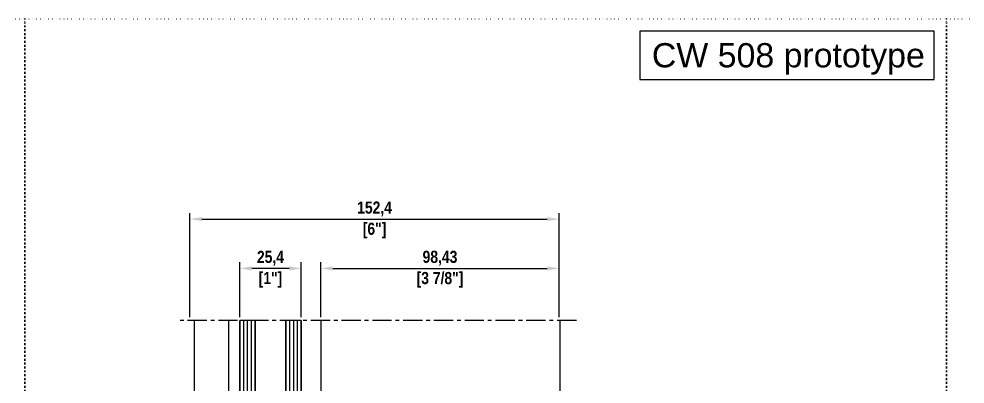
# Model space of a CAD drawing. Header units: millimetres. Extents: x -17234 to -8874, y -2869 to 1211.
# Drawn here: x -12676.8 to -12286.6, y -470 to -319.2 of the extents above; entities that cross this region are included whole.
import ezdxf
from ezdxf.enums import TextEntityAlignment as Align

# ---------------------------------------------------------------- set-up
doc = ezdxf.new("R2010")
doc.units = ezdxf.units.MM
doc.linetypes.add('ACAD_ISO07W100', pattern=[3, 0, -3])
doc.linetypes.add('CENTER', pattern=[50.8, 31.75, -6.35, 6.35, -6.35])
doc.layers.get('Defpoints').update_dxf_attribs({"linetype": 'ACAD_ISO07W100', "true_color": 0x105689})
for name, color, linetype in [('Centerline', 6, 'CENTER'), ('Dim', 5, 'Continuous'), ('Glass', 4, 'Continuous'), ('Profile View', 9, 'Continuous'), ('Text', 2, 'Continuous')]:
    doc.layers.add(name, color=color, linetype=linetype)
doc.styles.get("Standard").update_dxf_attribs({"font": 'arial.ttf'})
doc.styles.add('TXT', font='techb___.ttf')
doc.dimstyles.new('ISO-25$0', dxfattribs={"dimtxt": 2.5, "dimasz": 2.5, "dimexe": 1.25, "dimexo": 0.625, "dimtad": 1, "dimtxsty": 'TXT', "dimcen": 2.5, "dimclrd": 5, "dimclre": 5, "dimclrt": 2, "dimadec": 0, "dimazin": 0, "dimtfac": 1, "dimtmove": 0, "dimatfit": 3, "dimfxl": 1, "dimarcsym": 0})

# ---------------------------------------------------------------- blocks, each defined once
blk = doc.blocks.new('*D50')
at = {"layer": 'Defpoints', "color": 0, "ltscale": 0.5, "transparency": 16777216}
for p in [(-12639.54, -443.66), (-12610.33, -443.66), (-12610.33, -530.66)]:
    blk.add_point(p, dxfattribs=at)
at = {"layer": 'Dim', "color": 5, "lineweight": -2, "ltscale": 0.5, "transparency": 16777216}
for p, q in [((-12639.54, -525.66), (-12639.54, -479.79)), ((-12611.58, -530.66), (-12642.04, -530.66))]:
    blk.add_line(p, q, dxfattribs=at)
at = {"layer": 'Dim', "color": 5, "ltscale": 0.5, "transparency": 16777216}
blk.add_solid([(-12640.37, -525.66), (-12638.7, -525.66), (-12639.54, -530.66)], dxfattribs=at)
at = {"layer": 'Dim', "color": 2, "ltscale": 0.5, "transparency": 16777216, "insert": (-12643.33, -487.16), "char_height": 5, "attachment_point": 5, "rotation": 90, "style": 'TXT'}
blk.add_mtext('C.L.', dxfattribs=at)
blk = doc.blocks.new('*U4')
at = {"layer": 'Glass', "ltscale": 0.5}
h = blk.add_hatch(dxfattribs=at)
h.set_pattern_fill('ANSI31', color=5, scale=0.5, angle=45)
h.set_pattern_definition([(90, (0, -0.7), (-1.5875, 3e-16), [])])
h.paths.add_polyline_path([(0, 74.3), (6.35, 74.3), (6.35, 0), (0, 0)])
h.paths.add_polyline_path([(25.4, 0), (19.05, 0), (19.05, 74.3), (25.4, 74.3)])
at = {"layer": 'Glass'}
h = blk.add_hatch(dxfattribs=at)
h.set_pattern_fill('DOTS', color=9, scale=0.5)
h.set_pattern_definition([(0, (-1613.78865, -1630.7913), (0.396875, 0.79375), [0, -0.79375])])
h.paths.add_polyline_path([(17.05, 4.2), (8.35, 4.2, -0.414214), (6.35, 6.2), (6.35, 0, -0.20587), (19.05, 0), (19.05, 6.2, -0.414214)])
at = {"layer": 'Defpoints', "linetype": 'ByBlock', "ltscale": 0.5}
for points in [[(0, 74.3), (6.35, 74.3), (6.35, 0), (0, 0)], [(25.4, 0), (19.05, 0), (19.05, 74.3), (25.4, 74.3)]]:
    blk.add_lwpolyline(points, close=True, dxfattribs=at)
at = {"layer": 'Glass'}
for points in [[(0, 74.3), (0, 0), (6.35, 0), (6.35, 74.3)], [(19.05, 74.3), (19.05, 0), (25.4, 0), (25.4, 74.3)]]:
    blk.add_lwpolyline(points, dxfattribs=at)
at = {"layer": 'Glass', "color": 3}
for points in [[(19.05, 6.2), (19.05, 11, 0.414214), (17.05, 13), (8.35, 13, 0.414214), (6.35, 11), (6.35, 6.2, 0.414214), (8.35, 4.2), (17.05, 4.2, 0.414214)], [(18.05, 6.2), (18.05, 11, 0.414214), (17.05, 12), (8.35, 12, 0.414214), (7.35, 11), (7.35, 6.2, 0.414214), (8.35, 5.2), (17.05, 5.2, 0.414214)]]:
    blk.add_lwpolyline(points, format="xyb", close=True, dxfattribs=at)
at = {"layer": 'Glass', "color": 9}
for points in [[(7.64, 5.49), (17.76, 11.71)], [(7.64, 11.71), (17.86, 5.62)]]:
    blk.add_lwpolyline(points, dxfattribs=at)
blk.add_lwpolyline([(6.35, 0, -0.20587), (19.05, 0), (19.05, 6.2, -0.414214), (17.05, 4.2), (8.35, 4.2, -0.414214), (6.35, 6.2)], format="xyb", close=True, dxfattribs=at)
blk = doc.blocks.new('*D53')
at = {"layer": 'Defpoints', "color": 0, "transparency": 16777216}
for p in [(-12453.96, -422.21), (-12552.38, -443.66), (-12453.96, -443.66)]:
    blk.add_point(p, dxfattribs=at)
at = {"layer": 'Dim', "color": 5, "lineweight": -2, "transparency": 16777216}
for p, q in [((-12552.38, -442.41), (-12552.38, -419.71)), ((-12453.96, -442.41), (-12453.96, -419.71)), ((-12547.38, -422.21), (-12458.96, -422.21))]:
    blk.add_line(p, q, dxfattribs=at)
at = {"layer": 'Dim', "color": 5, "transparency": 16777216}
for points in [[(-12547.38, -421.37), (-12547.38, -423.04), (-12552.38, -422.21)], [(-12458.96, -421.37), (-12458.96, -423.04), (-12453.96, -422.21)]]:
    blk.add_solid(points, dxfattribs=at)
at = {"layer": 'Dim', "color": 2, "transparency": 16777216, "char_height": 5, "attachment_point": 5, "style": 'TXT'}
for s, insert in [('98,43', (-12503.17, -418)), ('[3 7/8"]', (-12503.17, -426.95))]:
    blk.add_mtext(s, dxfattribs=dict(at, insert=insert))
blk = doc.blocks.new('*D54')
at = {"layer": 'Defpoints', "color": 0, "transparency": 16777216}
for p in [(-12585.78, -422.21), (-12585.78, -443.66), (-12560.38, -443.66)]:
    blk.add_point(p, dxfattribs=at)
at = {"layer": 'Dim', "color": 5, "lineweight": -2, "transparency": 16777216}
for p, q in [((-12585.78, -442.41), (-12585.78, -419.71)), ((-12560.38, -442.41), (-12560.38, -419.71)), ((-12565.38, -422.21), (-12580.78, -422.21))]:
    blk.add_line(p, q, dxfattribs=at)
at = {"layer": 'Dim', "color": 5, "transparency": 16777216}
for points in [[(-12580.78, -421.37), (-12580.78, -423.04), (-12585.78, -422.21)], [(-12565.38, -421.37), (-12565.38, -423.04), (-12560.38, -422.21)]]:
    blk.add_solid(points, dxfattribs=at)
at = {"layer": 'Dim', "color": 2, "transparency": 16777216, "char_height": 5, "attachment_point": 5, "style": 'TXT'}
for s, insert in [('25,4', (-12573.08, -418.02)), ('[1"]', (-12573.08, -426.95))]:
    blk.add_mtext(s, dxfattribs=dict(at, insert=insert))
blk = doc.blocks.new('*D55')
at = {"layer": 'Defpoints', "color": 0, "transparency": 16777216}
for p in [(-12453.96, -401.86), (-12606.36, -443.66), (-12453.96, -443.66)]:
    blk.add_point(p, dxfattribs=at)
at = {"layer": 'Dim', "color": 5, "lineweight": -2, "transparency": 16777216}
for p, q in [((-12606.36, -442.41), (-12606.36, -399.36)), ((-12601.36, -401.86), (-12458.96, -401.86)), ((-12453.96, -442.41), (-12453.96, -399.36))]:
    blk.add_line(p, q, dxfattribs=at)
at = {"layer": 'Dim', "color": 5, "transparency": 16777216}
for points in [[(-12601.36, -401.03), (-12601.36, -402.7), (-12606.36, -401.86)], [(-12458.96, -401.03), (-12458.96, -402.7), (-12453.96, -401.86)]]:
    blk.add_solid(points, dxfattribs=at)
at = {"layer": 'Dim', "color": 2, "transparency": 16777216, "char_height": 5, "attachment_point": 5, "style": 'TXT'}
for s, insert in [('152,4', (-12530.16, -397.67)), ('[6"]', (-12530.16, -406.61))]:
    blk.add_mtext(s, dxfattribs=dict(at, insert=insert))

msp = doc.modelspace()

# ---------------------------------------------------------------- linework, layer by layer
at = {"layer": 'Centerline', "ltscale": 0.25}
msp.add_lwpolyline([(-12446.932, -443.661), (-12610.332, -443.661)], dxfattribs=at)
at = {"layer": 'Defpoints', "color": 1, "ltscale": 0.5}
for points in [[(-13054.331, -319.239), (-12674.331, -319.239), (-12674.331, -829.239), (-13054.331, -829.239), (-13054.331, -319.239)], [(-12674.331, -319.239), (-12294.331, -319.239), (-12294.331, -829.239), (-12674.331, -829.239), (-12674.331, -319.239)], [(-12294.331, -319.239), (-11914.331, -319.239), (-11914.331, -829.239), (-12294.331, -829.239), (-12294.331, -319.239)]]:
    msp.add_lwpolyline(points, dxfattribs=at)
at = {"layer": 'Profile View', "ltscale": 0.5}
for points in [[(-12604.569, -443.661), (-12604.569, -504.761), (-12590.282, -504.761), (-12590.282, -443.661)], [(-12453.757, -443.661), (-12453.757, -505.261), (-12552.182, -505.261), (-12552.182, -443.661)]]:
    msp.add_lwpolyline(points, dxfattribs=at)
at = {"layer": 'Text', "ltscale": 0.5}
msp.add_lwpolyline([(-12420.804, -344.239), (-12299.331, -344.239), (-12299.331, -324.239), (-12420.804, -324.239)], close=True, dxfattribs=at)

# ---------------------------------------------------------------- block references
at = {"layer": 'Glass', "xscale": -1}
msp.add_blockref('*U4', (-12560.382, -517.961), dxfattribs=at)

# ---------------------------------------------------------------- texts
at = {"layer": 'Text', "color": 1, "ltscale": 0.5}
msp.add_text('CW 508 prototype ', height=10, dxfattribs=at).set_placement((-12299.331, -329.239), align=Align.TOP_RIGHT)

# ---------------------------------------------------------------- dimensions: what is measured, and where the dimension line sits
at = {"layer": 'Dim'}
for base, p1, p2, picture, middle in [((-12453.957, -401.863), (-12606.357, -443.661), (-12453.957, -443.661), '*D55', (-12530.157, -401.863)), ((-12585.782, -422.207), (-12560.382, -443.661), (-12585.782, -443.661), '*D54', (-12573.082, -422.207)), ((-12453.956903728, -422.206517555), (-12552.381903728, -443.661415047), (-12453.956903728, -443.661415047), '*D53', (-12503.169403728, -422.206517555))]:
    dim = msp.add_linear_dim(base=base, p1=p1, p2=p2, dimstyle='ISO-25$0', override={"dimscale": 2, "dimpost": '\\X'}, dxfattribs=at)
    dim.commit()
    dim.dimension.update_dxf_attribs({"geometry": picture, "text_midpoint": middle})
at = {"layer": 'Dim', "ltscale": 0.5}
dim = msp.add_linear_dim(base=(-12639.535, -443.661), p1=(-12610.332, -530.661), p2=(-12610.332, -443.661), angle=90, text='C.L.', dimstyle='ISO-25$0', override={"dimscale": 2, "dimpost": '\\X', "dimse2": 1, "dimsd2": 1}, dxfattribs=at)
dim.commit()
dim.dimension.update_dxf_attribs({"geometry": '*D50', "text_midpoint": (-12643.333, -487.161)})

doc.saveas('drawing.dxf')
